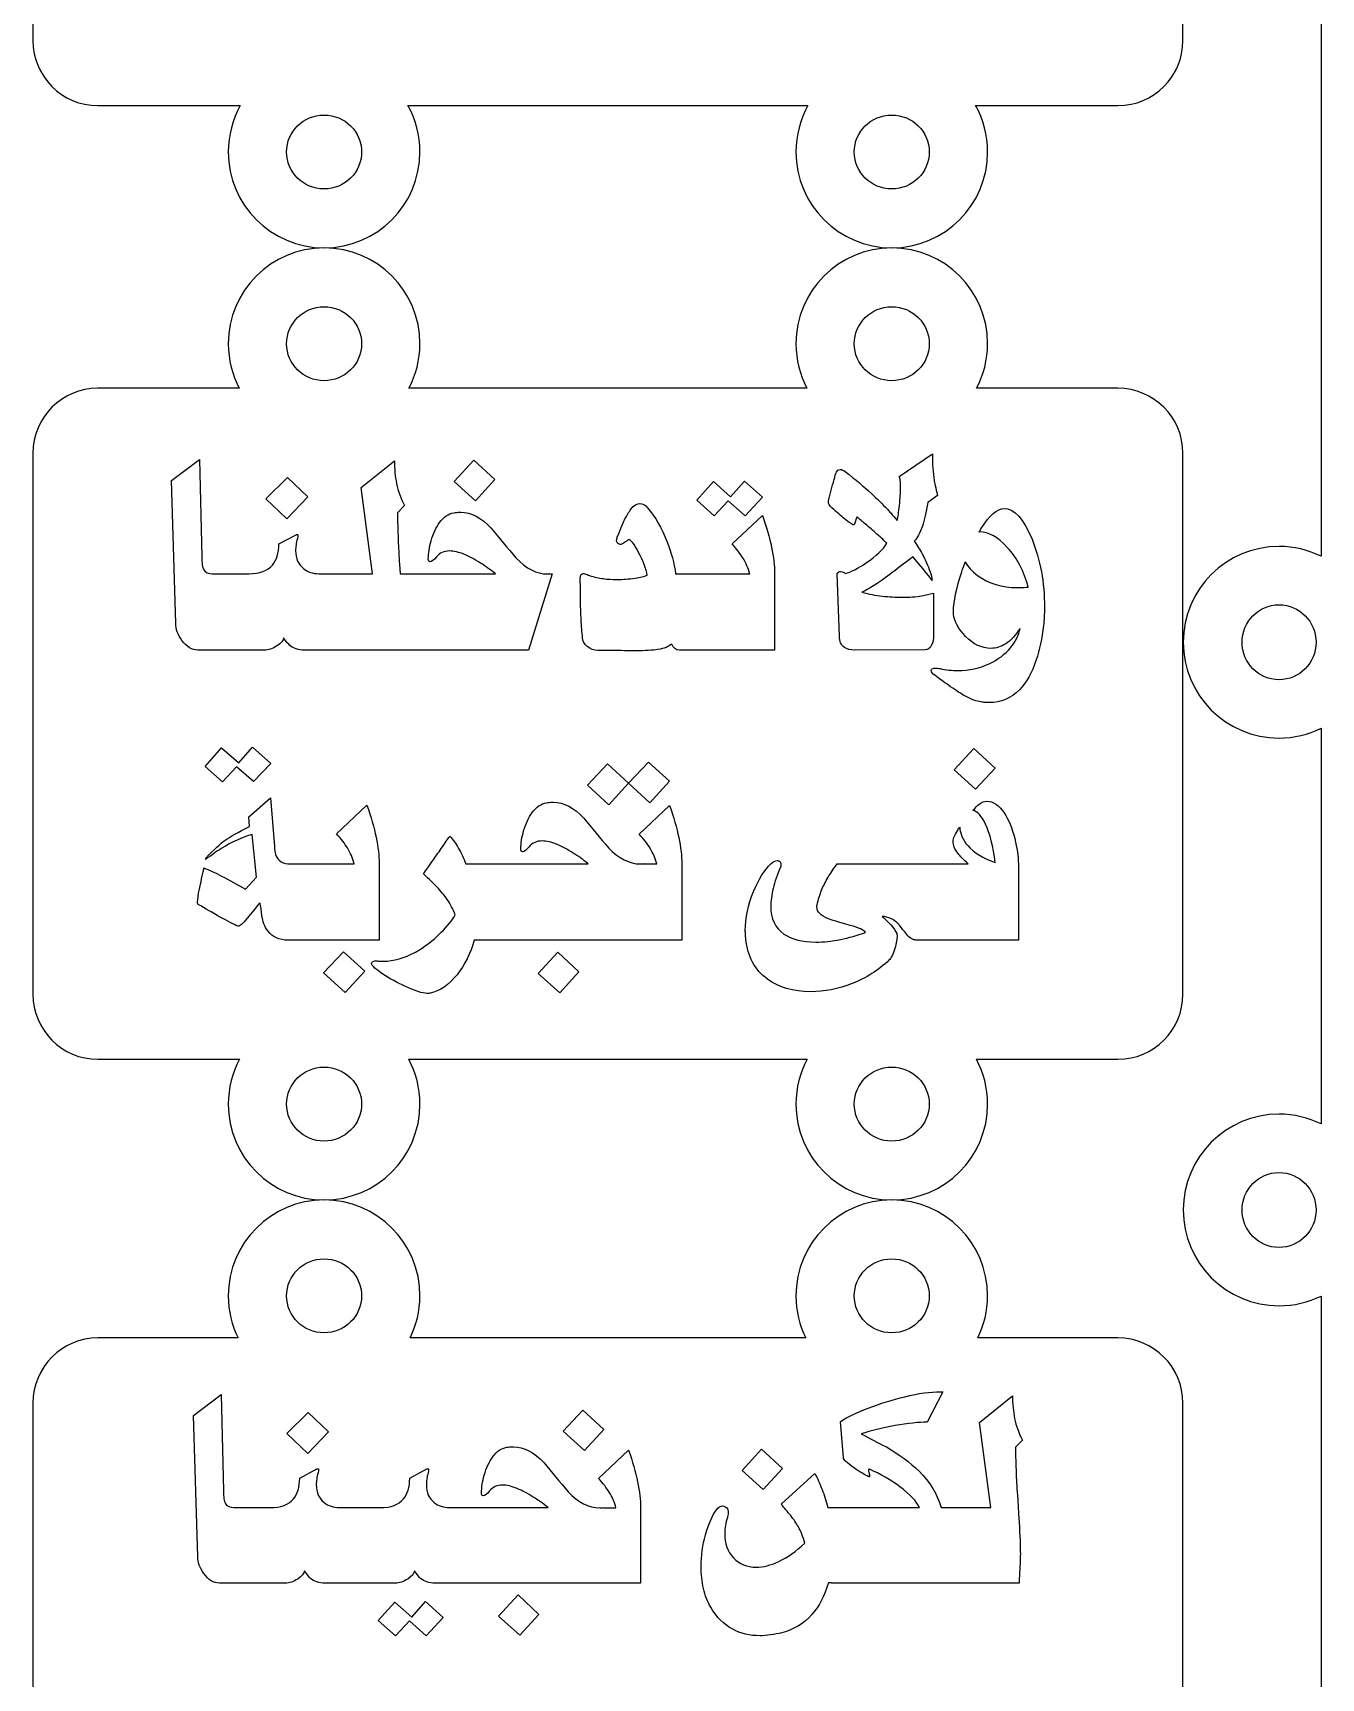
# Model space of a CAD drawing. Extents: x 0 to 978, y 1133 to 1701.
# Drawn here: x 126.9 to 268.9, y 1333.8 to 1515.2 of the extents above; entities that cross this region are included whole.
import ezdxf

# ---------------------------------------------------------------- set-up
doc = ezdxf.new("R2010")
doc.units = 0
doc.layers.add('H0115_Printing_02', color=7, linetype='CONTINUOUS')

msp = doc.modelspace()

# ---------------------------------------------------------------- linework, layer by layer
at = {"layer": 'H0115_Printing_02', "color": 1}
for points in [[(268.852093, 1582.33496), (268.852093, 1457.476964)], [(126.877497, 1573.918261), (126.877497, 1514.304262)], [(253.629494, 1514.304262), (253.629494, 1573.918261)], [(134.045497, 1507.135262), (149.727496, 1507.135262)], [(168.215496, 1507.135262), (212.291495, 1507.135262)], [(230.779494, 1507.135262), (246.462494, 1507.135262)], [(149.621596, 1475.992663), (134.045597, 1475.992663)], [(212.185595, 1475.992663), (168.322596, 1475.992663)], [(246.462594, 1475.992663), (230.886594, 1475.992663)], [(126.877597, 1468.823663), (126.877597, 1409.209665)], [(222.335594, 1466.257663), (226.012594, 1468.752663)], [(253.629594, 1409.209665), (253.629594, 1468.823663)], [(142.620596, 1450.078664), (142.143596, 1465.807663), (145.233596, 1468.137663), (145.480596, 1457.405664)], [(158.391596, 1455.552664), (159.766596, 1455.552664), (164.314596, 1455.552664), (163.049596, 1465.046663), (166.725596, 1467.990663)], [(214.560595, 1463.504663), (214.560595, 1463.586663)], [(226.572594, 1464.174663), (225.508594, 1463.413663)], [(167.826596, 1463.056663), (167.065596, 1462.267663)], [(173.932596, 1462.320663), (174.024596, 1462.320663)], [(203.943595, 1458.835664), (207.280595, 1461.981663)], [(217.678595, 1461.816663), (217.421595, 1461.000663)], [(153.980596, 1458.835664), (155.888596, 1459.854664)], [(192.519595, 1459.313664), (192.436595, 1459.258664)], [(170.457596, 1457.102664), (170.457596, 1457.185664)], [(146.636596, 1455.552664), (147.305596, 1455.552664), (150.560596, 1455.552664), (150.698596, 1455.552664)], [(184.101595, 1455.552664), (181.515595, 1447.133664), (167.459596, 1447.133664), (166.551596, 1447.133664), (159.766596, 1447.133664), (158.079596, 1447.133664), (156.786596, 1447.133664)], [(167.348596, 1455.552664), (177.866596, 1455.552664)], [(183.624595, 1455.525664), (183.735595, 1455.525664)], [(197.708595, 1455.552664), (198.221595, 1455.552664), (200.459595, 1455.552664), (205.877595, 1455.552664)], [(208.628595, 1455.552664), (208.628595, 1447.133664), (200.459595, 1447.133664), (198.221595, 1447.133664)], [(215.761595, 1448.674664), (215.513595, 1455.552664)], [(226.150594, 1453.409664), (226.150594, 1449.096664), (226.150594, 1448.821664)], [(235.359594, 1454.025664), (235.662594, 1454.025664)], [(228.341594, 1451.095664), (228.341594, 1451.425664)], [(152.385596, 1447.133664), (147.305596, 1447.133664), (145.810596, 1447.133664), (145.032596, 1447.133664)], [(198.221595, 1447.133664), (198.130595, 1447.133664)], [(225.224594, 1447.161664), (217.476595, 1447.133664)], [(268.852093, 1438.515964), (268.852093, 1394.912965)], [(150.753596, 1427.696664), (150.670596, 1428.769664), (153.055596, 1430.869664), (153.504596, 1425.504664)], [(160.353596, 1426.880664), (163.690596, 1430.027664)], [(184.138595, 1430.364664), (184.229595, 1430.364664)], [(193.710595, 1426.852664), (197.048595, 1429.997664)], [(150.296596, 1420.771664), (151.523596, 1422.108664), (151.029596, 1426.815664)], [(180.663595, 1425.146664), (180.663595, 1425.228664)], [(165.038596, 1423.597664), (165.038596, 1415.177665), (156.227596, 1415.177665), (154.659596, 1415.177665), (154.631596, 1415.177665)], [(154.971596, 1423.596664), (156.227596, 1423.596664), (162.288596, 1423.596664)], [(174.583596, 1423.596664), (176.756596, 1423.596664), (178.160596, 1423.596664), (188.071595, 1423.596664)], [(193.830595, 1423.569664), (193.940595, 1423.569664)], [(194.306595, 1423.596664), (194.297595, 1423.569664), (195.645595, 1423.569664)], [(198.396595, 1423.569664), (198.396595, 1415.150665)], [(215.523595, 1423.596664), (224.316594, 1423.596664), (226.022594, 1423.596664), (229.956594, 1423.596664)], [(235.484594, 1423.596664), (235.484594, 1415.177665)], [(154.631596, 1415.177665), (154.631596, 1415.183665)], [(198.396595, 1415.150665), (187.989595, 1415.150665), (176.756596, 1415.177665), (175.510596, 1415.177665)], [(235.484594, 1415.177665), (226.022594, 1415.177665), (224.316594, 1415.177665), (224.197594, 1415.177665)], [(164.672596, 1412.876665), (164.837596, 1412.876665)], [(134.045597, 1402.040665), (149.638596, 1402.040665)], [(168.305596, 1402.040665), (212.202595, 1402.040665)], [(230.869594, 1402.040665), (246.462594, 1402.040665)], [(268.852093, 1375.951966), (268.852093, 1251.094969)], [(149.495996, 1371.326266), (134.044997, 1371.326266)], [(212.059995, 1371.326266), (168.447996, 1371.326266)], [(246.461994, 1371.326266), (231.011994, 1371.326266)], [(226.883994, 1365.406266), (227.164994, 1365.406266), (225.442994, 1362.050266)], [(126.877997, 1364.157266), (126.877997, 1304.543267)], [(145.046996, 1347.225266), (144.575996, 1362.778266), (147.630996, 1365.081266)], [(147.630996, 1365.081266), (147.875996, 1354.470266)], [(226.965994, 1352.638266), (232.459994, 1352.638266), (231.208994, 1362.025266), (234.843994, 1364.936266)], [(253.629994, 1304.543267), (253.629994, 1364.157266)], [(216.203995, 1358.106266), (215.868995, 1362.132266)], [(235.931994, 1360.057266), (235.179994, 1359.278266)], [(179.760996, 1359.330266), (179.850996, 1359.330266)], [(189.224995, 1355.857266), (192.524995, 1358.967266)], [(156.278996, 1355.885266), (158.165996, 1356.891266)], [(168.409996, 1355.886266), (170.295996, 1356.893266)], [(209.350995, 1353.001266), (213.040995, 1356.392266)], [(149.017996, 1352.638266), (149.679996, 1352.638266), (152.897996, 1352.638266), (153.033996, 1352.638266)], [(160.639996, 1352.638266), (161.999996, 1352.638266), (165.027996, 1352.638266), (165.163996, 1352.638266)], [(193.857995, 1352.611266), (193.857995, 1344.287266), (183.567995, 1344.287266), (172.461996, 1344.314266), (171.183996, 1344.314266)], [(172.770996, 1352.638266), (174.130996, 1352.638266), (183.649995, 1352.638266)], [(176.324996, 1354.171266), (176.324996, 1354.252266)], [(189.342995, 1352.611266), (189.451995, 1352.611266)], [(189.814995, 1352.638266), (189.805995, 1352.611266), (191.137995, 1352.611266)], [(214.491995, 1352.638266), (214.898995, 1352.638266), (215.633995, 1352.638266), (224.581994, 1352.638266)], [(154.701996, 1344.314266), (149.679996, 1344.314266), (148.201996, 1344.314266), (147.431996, 1344.314266)], [(166.831996, 1344.314266), (161.999996, 1344.314266), (160.331996, 1344.314266), (159.053996, 1344.314266)], [(235.568994, 1344.314266), (226.639994, 1344.314266), (226.294994, 1344.314266), (214.898995, 1344.314266), (214.898995, 1344.341266), (214.545995, 1344.341266)]]:
    msp.add_lwpolyline(points, dxfattribs=at)
for points in [[(158.971496, 1497.951263)], [(221.535494, 1497.951263)], [(158.971596, 1484.973663)], [(221.535594, 1484.973663)], [(246.462594, 1475.992663)], [(175.456596, 1468.083663), (177.787596, 1465.917663), (175.672596, 1463.589663), (173.290596, 1465.714663)], [(154.930596, 1466.162663), (157.175596, 1464.010663), (154.881596, 1461.585663), (152.550596, 1463.806663)], [(201.870595, 1465.714663), (203.778595, 1464.008663), (205.290595, 1465.743663), (207.280595, 1463.982663), (205.373595, 1461.926663), (203.521595, 1463.586663), (201.953595, 1461.926663), (200.046595, 1463.641663)], [(238.253594, 1449.830664)], [(143.308596, 1448.198664)], [(260.140093, 1447.996964)], [(153.082596, 1434.629664), (151.175596, 1432.638664), (149.322596, 1434.262664), (147.755596, 1432.611664), (145.848596, 1434.299664), (147.672596, 1436.371664), (149.580596, 1434.711664), (151.092596, 1436.429664)], [(228.406594, 1433.932664), (230.597594, 1436.291664), (232.927594, 1434.124664), (230.774594, 1431.792664)], [(192.528595, 1432.468664), (194.721595, 1434.799664), (197.050595, 1432.673664), (194.885595, 1430.303664), (192.528595, 1432.468664), (190.364595, 1430.098664), (188.007595, 1432.263664), (190.200595, 1434.594664)], [(161.279596, 1409.393665), (158.921596, 1411.556665), (161.116596, 1413.886665), (163.446596, 1411.760665)], [(184.942595, 1409.367665), (182.560595, 1411.491665), (184.726595, 1413.859665), (187.058595, 1411.694665)], [(158.971596, 1393.023665)], [(221.535594, 1393.023665)], [(260.140093, 1385.432965)], [(158.971996, 1380.046265)], [(221.535994, 1380.046265)], [(246.461994, 1371.326266)], [(159.437996, 1361.000266), (157.169996, 1358.603266), (154.864996, 1360.799266), (157.218996, 1363.128266)], [(187.503995, 1363.358266), (189.807995, 1361.255266), (187.665995, 1358.913266), (185.335995, 1361.053266)], [(207.183995, 1359.079266), (209.491995, 1356.953266), (207.367995, 1354.644266), (205.030995, 1356.723266)], [(172.099996, 1340.516266), (170.213996, 1338.513267), (168.382996, 1340.152266), (166.831996, 1338.513267), (164.946996, 1340.181266), (166.750996, 1342.229266), (168.636996, 1340.569266), (170.131996, 1342.292266)], [(180.555995, 1338.569267), (178.200996, 1340.669266), (180.342995, 1343.011266), (182.647995, 1340.870266)], [(209.431995, 1338.847267)]]:
    msp.add_lwpolyline(points, close=True, dxfattribs=at)
for points in [[(126.877497, 1514.304262), (126.877497, 1510.344262), (130.086497, 1507.135262), (134.045497, 1507.135262)], [(246.462494, 1507.135262), (250.420494, 1507.135262), (253.629494, 1510.344262), (253.629494, 1514.304262)], [(149.727496, 1507.135262), (148.889496, 1505.620262), (148.409496, 1503.881262), (148.409496, 1502.027262)], [(169.534496, 1502.027262), (169.534496, 1503.881262), (169.054496, 1505.620262), (168.215496, 1507.135262)], [(212.291495, 1507.135262), (211.453495, 1505.620262), (210.973495, 1503.881262), (210.973495, 1502.027262)], [(232.098494, 1502.027262), (232.098494, 1503.881262), (231.618494, 1505.620262), (230.779494, 1507.135262)], [(154.839496, 1502.027262), (154.839496, 1504.278262), (156.689496, 1506.103262), (158.971496, 1506.103262)], [(158.971496, 1506.103262), (161.253496, 1506.103262), (163.103496, 1504.278262), (163.103496, 1502.027262)], [(217.403495, 1502.027262), (217.403495, 1504.278262), (219.253495, 1506.103262), (221.535494, 1506.103262)], [(221.535494, 1506.103262), (223.817494, 1506.103262), (225.667494, 1504.278262), (225.667494, 1502.027262)], [(148.409496, 1502.027262), (148.409496, 1496.192263), (153.138496, 1491.462263), (158.971496, 1491.462263)], [(158.971496, 1497.951263), (156.689496, 1497.951263), (154.839496, 1499.776263), (154.839496, 1502.027262)], [(163.103496, 1502.027262), (163.103496, 1499.776263), (161.253496, 1497.951263), (158.971496, 1497.951263)], [(158.971496, 1491.462263), (164.805496, 1491.462263), (169.534496, 1496.192263), (169.534496, 1502.027262)], [(210.973495, 1502.027262), (210.973495, 1496.192263), (215.702495, 1491.462263), (221.535494, 1491.462263)], [(221.535494, 1497.951263), (219.253495, 1497.951263), (217.403495, 1499.776263), (217.403495, 1502.027262)], [(225.667494, 1502.027262), (225.667494, 1499.776263), (223.817494, 1497.951263), (221.535494, 1497.951263)], [(221.535494, 1491.462263), (227.369494, 1491.462263), (232.098494, 1496.192263), (232.098494, 1502.027262)], [(158.971596, 1491.462663), (153.138596, 1491.462663), (148.409596, 1486.732663), (148.409596, 1480.898663)], [(169.534596, 1480.898663), (169.534596, 1486.732663), (164.805596, 1491.462663), (158.971596, 1491.462663)], [(221.535594, 1491.462663), (215.702595, 1491.462663), (210.972595, 1486.732663), (210.972595, 1480.898663)], [(232.098594, 1480.898663), (232.098594, 1486.732663), (227.369594, 1491.462663), (221.535594, 1491.462663)], [(154.839596, 1480.898663), (154.839596, 1483.149663), (156.689596, 1484.973663), (158.971596, 1484.973663)], [(158.971596, 1484.973663), (161.253596, 1484.973663), (163.103596, 1483.149663), (163.103596, 1480.898663)], [(217.403595, 1480.898663), (217.403595, 1483.149663), (219.253595, 1484.973663), (221.535594, 1484.973663)], [(221.535594, 1484.973663), (223.817594, 1484.973663), (225.667594, 1483.149663), (225.667594, 1480.898663)], [(148.409596, 1480.898663), (148.409596, 1479.126663), (148.850596, 1477.459663), (149.621596, 1475.992663)], [(158.971596, 1476.822663), (156.689596, 1476.822663), (154.839596, 1478.646663), (154.839596, 1480.898663)], [(163.103596, 1480.898663), (163.103596, 1478.646663), (161.253596, 1476.822663), (158.971596, 1476.822663)], [(168.322596, 1475.992663), (169.093596, 1477.459663), (169.534596, 1479.126663), (169.534596, 1480.898663)], [(210.972595, 1480.898663), (210.972595, 1479.126663), (211.414595, 1477.459663), (212.185595, 1475.992663)], [(221.535594, 1476.822663), (219.253595, 1476.822663), (217.403595, 1478.646663), (217.403595, 1480.898663)], [(225.667594, 1480.898663), (225.667594, 1478.646663), (223.817594, 1476.822663), (221.535594, 1476.822663)], [(230.886594, 1475.992663), (231.657594, 1477.459663), (232.098594, 1479.126663), (232.098594, 1480.898663)], [(134.045597, 1475.992663), (130.086597, 1475.992663), (126.877597, 1472.783663), (126.877597, 1468.823663)], [(253.629594, 1468.823663), (253.629594, 1472.783663), (250.420594, 1475.992663), (246.462594, 1475.992663)], [(226.012594, 1468.752663), (226.012594, 1467.626663), (226.076594, 1466.663663), (226.205594, 1465.862663)], [(166.725596, 1467.990663), (166.725596, 1467.073663), (166.802596, 1466.242663), (166.955596, 1465.496663)], [(215.431595, 1466.732663), (215.505595, 1466.934663), (215.645595, 1467.035663), (215.852595, 1467.035663)], [(215.852595, 1467.035663), (216.012595, 1467.035663), (216.198595, 1466.961663), (216.412595, 1466.814663)], [(216.412595, 1466.814663), (217.531595, 1465.934663), (218.490595, 1465.127663), (219.291595, 1464.393663)], [(166.955596, 1465.496663), (167.132596, 1464.634663), (167.422596, 1463.820663), (167.826596, 1463.056663)], [(214.560595, 1463.586663), (214.762595, 1464.375663), (214.966595, 1465.163663), (215.175595, 1465.952663)], [(215.175595, 1465.952663), (215.272595, 1466.294663), (215.358595, 1466.554663), (215.431595, 1466.732663)], [(222.469594, 1465.844663), (222.447594, 1466.033663), (222.403594, 1466.170663), (222.335594, 1466.257663)], [(222.382594, 1463.082663), (222.460594, 1463.828663), (222.500594, 1464.492663), (222.500594, 1465.073663)], [(222.500594, 1465.073663), (222.500594, 1465.397663), (222.489594, 1465.654663), (222.469594, 1465.844663)], [(226.205594, 1465.862663), (226.242594, 1465.617663), (226.363594, 1465.055663), (226.572594, 1464.174663)], [(192.794595, 1462.660663), (193.136595, 1463.087663), (193.466595, 1463.302663), (193.784595, 1463.302663)], [(193.784595, 1463.302663), (194.065595, 1463.302663), (194.343595, 1463.133663), (194.618595, 1462.797663)], [(214.927595, 1462.825663), (214.657595, 1463.063663), (214.535595, 1463.289663), (214.560595, 1463.504663)], [(219.291595, 1464.393663), (219.927595, 1463.812663), (220.514594, 1463.232663), (221.051594, 1462.650663)], [(225.508594, 1463.413663), (225.325594, 1462.324663), (225.123594, 1461.453663), (224.903594, 1460.798663)], [(167.065596, 1462.267663), (167.065596, 1460.958663), (167.111596, 1459.494664), (167.202596, 1457.874664)], [(171.695596, 1461.183663), (172.160596, 1461.819663), (172.682596, 1462.180663), (173.263596, 1462.266663)], [(173.263596, 1462.266663), (173.379596, 1462.290663), (173.486596, 1462.305663), (173.584596, 1462.311663)], [(173.584596, 1462.311663), (173.682596, 1462.317663), (173.798596, 1462.320663), (173.932596, 1462.320663)], [(174.024596, 1462.320663), (175.179596, 1462.320663), (176.301596, 1461.734663), (177.389596, 1460.560663)], [(191.281595, 1459.596664), (191.733595, 1460.691663), (192.017595, 1461.354663), (192.133595, 1461.587663)], [(192.133595, 1461.587663), (192.329595, 1461.978663), (192.549595, 1462.336663), (192.794595, 1462.660663)], [(194.618595, 1462.797663), (195.468595, 1461.801663), (196.180595, 1460.581663), (196.754595, 1459.138664)], [(207.280595, 1461.981663), (208.179595, 1459.431664), (208.628595, 1457.289664), (208.628595, 1455.552664)], [(216.339595, 1461.587663), (215.953595, 1461.905663), (215.483595, 1462.317663), (214.927595, 1462.825663)], [(217.338595, 1460.945663), (217.191595, 1460.945663), (216.858595, 1461.159663), (216.339595, 1461.587663)], [(218.622595, 1461.028663), (218.304595, 1461.290663), (217.989595, 1461.553663), (217.678595, 1461.816663)], [(221.051594, 1462.650663), (221.223594, 1462.467663), (221.583594, 1462.058663), (222.134594, 1461.422663)], [(222.134594, 1461.422663), (222.219594, 1461.783663), (222.302594, 1462.336663), (222.382594, 1463.082663)], [(231.367594, 1460.486663), (232.296594, 1461.990663), (233.149594, 1462.743663), (233.925594, 1462.743663)], [(233.925594, 1462.743663), (235.056594, 1462.743663), (236.078594, 1461.611663), (236.992594, 1459.349664)], [(155.888596, 1459.854664), (155.924596, 1459.866664), (155.952596, 1459.873664), (155.970596, 1459.877664)], [(155.970596, 1459.877664), (155.989596, 1459.879664), (156.007596, 1459.881664), (156.025596, 1459.881664)], [(156.025596, 1459.881664), (156.068596, 1459.881664), (156.090596, 1459.841664), (156.090596, 1459.762664)], [(156.090596, 1459.762664), (156.090596, 1459.725664), (156.071596, 1459.615664), (156.034596, 1459.431664)], [(170.760596, 1459.166664), (170.992596, 1459.979664), (171.304596, 1460.651663), (171.695596, 1461.183663)], [(177.389596, 1460.560663), (178.294596, 1459.471664), (179.198596, 1458.383664), (180.103595, 1457.295664)], [(191.198595, 1459.230664), (191.223595, 1459.352664), (191.250595, 1459.474664), (191.281595, 1459.596664)], [(217.421595, 1461.000663), (217.408595, 1460.963663), (217.381595, 1460.945663), (217.338595, 1460.945663)], [(219.897595, 1459.927664), (219.474595, 1460.300663), (219.050595, 1460.667663), (218.622595, 1461.028663)], [(220.987594, 1458.900664), (220.749594, 1459.150664), (220.386594, 1459.493664), (219.897595, 1459.927664)], [(224.903594, 1460.798663), (224.652594, 1460.040663), (224.355594, 1459.490664), (224.013594, 1459.148664)], [(231.172594, 1460.146663), (231.237594, 1460.257663), (231.300594, 1460.378663), (231.367594, 1460.486663)], [(231.217594, 1460.150663), (231.201594, 1460.150663), (231.187594, 1460.146663), (231.172594, 1460.146663)], [(234.270594, 1458.454664), (233.235594, 1459.584664), (232.217594, 1460.150663), (231.217594, 1460.150663)], [(153.283596, 1456.506664), (153.748596, 1457.050664), (153.980596, 1457.827664), (153.980596, 1458.835664)], [(155.878596, 1458.730664), (155.848596, 1458.507664), (155.832596, 1458.291664), (155.832596, 1458.084664)], [(155.832596, 1458.084664), (155.832596, 1457.227664), (156.123596, 1456.571664), (156.703596, 1456.112664)], [(156.034596, 1459.431664), (155.961596, 1459.187664), (155.909596, 1458.953664), (155.878596, 1458.730664)], [(167.202596, 1457.874664), (167.202596, 1457.864664), (167.251596, 1457.086664), (167.348596, 1455.552664)], [(170.457596, 1457.185664), (170.457596, 1457.802664), (170.558596, 1458.463664), (170.760596, 1459.166664)], [(172.786596, 1458.056664), (172.187596, 1458.056664), (171.710596, 1457.839664), (171.356596, 1457.405664)], [(174.437596, 1457.671664), (173.813596, 1457.928664), (173.263596, 1458.056664), (172.786596, 1458.056664)], [(191.592595, 1458.781664), (191.330595, 1458.811664), (191.198595, 1458.961664), (191.198595, 1459.230664)], [(191.973595, 1458.905664), (191.823595, 1458.822664), (191.696595, 1458.781664), (191.592595, 1458.781664)], [(192.436595, 1459.258664), (192.277595, 1459.105664), (192.123595, 1458.987664), (191.973595, 1458.905664)], [(193.637595, 1457.896664), (193.142595, 1458.840664), (192.769595, 1459.313664), (192.519595, 1459.313664)], [(194.591595, 1455.387664), (194.450595, 1456.115664), (194.132595, 1456.951664), (193.637595, 1457.896664)], [(196.754595, 1459.138664), (197.250595, 1457.891664), (197.567595, 1456.696664), (197.708595, 1455.552664)], [(205.134595, 1457.286664), (204.847595, 1457.750664), (204.450595, 1458.267664), (203.943595, 1458.835664)], [(218.760595, 1456.772664), (219.829595, 1457.500664), (220.572594, 1458.209664), (220.987594, 1458.900664)], [(224.013594, 1459.148664), (224.362594, 1458.646664), (224.655594, 1458.175664), (224.894594, 1457.735664)], [(224.894594, 1457.735664), (225.254594, 1457.075664), (225.542594, 1456.420664), (225.756594, 1455.772664)], [(236.572594, 1454.079664), (236.121594, 1455.817664), (235.352594, 1457.275664), (234.270594, 1458.454664)], [(236.992594, 1459.349664), (237.906594, 1457.087664), (238.363594, 1454.586664), (238.363594, 1451.847664)], [(264.216093, 1458.558964), (258.381094, 1458.558964), (253.651094, 1453.829964), (253.651094, 1447.996964)], [(268.852093, 1457.476964), (267.451093, 1458.163964), (265.881093, 1458.558964), (264.216093, 1458.558964)], [(145.480596, 1457.405664), (145.480596, 1456.720664), (145.562596, 1456.240664), (145.724596, 1455.965664)], [(145.724596, 1455.965664), (145.886596, 1455.690664), (146.190596, 1455.552664), (146.636596, 1455.552664)], [(150.698596, 1455.552664), (151.884596, 1455.552664), (152.746596, 1455.870664), (153.283596, 1456.506664)], [(156.703596, 1456.112664), (157.180596, 1455.739664), (157.743596, 1455.552664), (158.391596, 1455.552664)], [(170.623596, 1456.873664), (170.512596, 1456.873664), (170.457596, 1456.949664), (170.457596, 1457.102664)], [(171.356596, 1457.405664), (171.081596, 1457.050664), (170.836596, 1456.873664), (170.623596, 1456.873664)], [(176.216596, 1456.726664), (175.580596, 1457.130664), (174.987596, 1457.445664), (174.437596, 1457.671664)], [(177.866596, 1455.552664), (177.298596, 1455.999664), (176.747596, 1456.390664), (176.216596, 1456.726664)], [(180.103595, 1457.295664), (181.228595, 1456.115664), (182.402595, 1455.525664), (183.624595, 1455.525664)], [(205.877595, 1455.552664), (205.724595, 1456.152664), (205.477595, 1456.729664), (205.134595, 1457.286664)], [(216.412595, 1455.580664), (217.029595, 1455.727664), (217.812595, 1456.124664), (218.760595, 1456.772664)], [(223.877594, 1457.409664), (222.864594, 1456.639664), (222.007594, 1455.991664), (221.305594, 1455.464664)], [(225.577594, 1455.343664), (225.011594, 1456.031664), (224.444594, 1456.720664), (223.877594, 1457.409664)], [(229.244594, 1455.768664), (229.368594, 1456.146664), (229.499594, 1456.505664), (229.632594, 1456.861664)], [(229.632594, 1456.861664), (229.910594, 1456.335664), (230.347594, 1455.834664), (230.985594, 1455.364664)], [(183.735595, 1455.525664), (183.850595, 1455.525664), (183.973595, 1455.534664), (184.101595, 1455.552664)], [(187.209595, 1455.075664), (187.209595, 1455.252664), (187.238595, 1455.381664), (187.297595, 1455.461664)], [(187.228595, 1452.879664), (187.215595, 1453.769664), (187.209595, 1454.501664), (187.209595, 1455.075664)], [(187.297595, 1455.461664), (187.355595, 1455.540664), (187.429595, 1455.580664), (187.521595, 1455.580664)], [(187.521595, 1455.580664), (187.601595, 1455.580664), (187.744595, 1455.537664), (187.952595, 1455.451664)], [(187.952595, 1455.451664), (188.099595, 1455.390664), (188.209595, 1455.351664), (188.282595, 1455.333664)], [(188.282595, 1455.333664), (188.753595, 1455.180664), (189.231595, 1455.071664), (189.717595, 1455.007664)], [(189.717595, 1455.007664), (190.203595, 1454.943664), (190.706595, 1454.910664), (191.225595, 1454.910664)], [(191.225595, 1454.910664), (191.904595, 1454.910664), (192.583595, 1454.965664), (193.261595, 1455.075664)], [(193.261595, 1455.075664), (193.799595, 1455.161664), (194.242595, 1455.265664), (194.591595, 1455.387664)], [(215.513595, 1455.552664), (215.563595, 1455.638664), (215.620595, 1455.700664), (215.687595, 1455.741664)], [(215.687595, 1455.741664), (215.755595, 1455.780664), (215.837595, 1455.794664), (215.935595, 1455.782664)], [(215.935595, 1455.782664), (216.094595, 1455.782664), (216.253595, 1455.714664), (216.412595, 1455.580664)], [(221.305594, 1455.464664), (219.955595, 1454.465664), (218.936595, 1453.810664), (218.247595, 1453.500664)], [(226.003594, 1454.794664), (225.858594, 1454.978664), (225.728594, 1455.158664), (225.577594, 1455.343664)], [(225.756594, 1455.772664), (225.866594, 1455.437664), (225.939594, 1455.114664), (226.003594, 1454.794664)], [(228.341594, 1451.425664), (228.341594, 1452.483664), (228.642594, 1453.931664), (229.244594, 1455.768664)], [(230.985594, 1455.364664), (232.198594, 1454.472664), (233.656594, 1454.025664), (235.359594, 1454.025664)], [(187.301595, 1450.467664), (187.264595, 1451.185664), (187.240595, 1451.990664), (187.228595, 1452.879664)], [(218.247595, 1453.500664), (218.990595, 1453.310664), (219.739595, 1453.172664), (220.495594, 1453.085664)], [(220.495594, 1453.085664), (221.251594, 1452.997664), (221.966594, 1452.953664), (222.642594, 1452.953664)], [(222.642594, 1452.953664), (223.478594, 1452.953664), (224.214594, 1453.006664), (224.849594, 1453.115664)], [(224.849594, 1453.115664), (225.257594, 1453.185664), (225.696594, 1453.289664), (226.150594, 1453.409664)], [(235.662594, 1454.025664), (235.983594, 1454.025664), (236.287594, 1454.044664), (236.572594, 1454.079664)], [(229.671594, 1448.647664), (228.876594, 1449.454664), (228.433594, 1450.270664), (228.341594, 1451.095664)], [(238.363594, 1451.847664), (238.363594, 1451.095664), (238.326594, 1450.423664), (238.253594, 1449.830664)], [(260.140093, 1447.996964), (260.140093, 1450.278964), (261.965093, 1452.128964), (264.216093, 1452.128964)], [(264.216093, 1452.128964), (266.467093, 1452.128964), (268.292093, 1450.278964), (268.292093, 1447.996964)], [(143.308596, 1448.198664), (142.849596, 1448.833664), (142.620596, 1449.460664), (142.620596, 1450.078664)], [(187.466595, 1448.482664), (187.393595, 1449.087664), (187.338595, 1449.749664), (187.301595, 1450.467664)], [(216.311595, 1447.418664), (215.945595, 1447.669664), (215.761595, 1448.088664), (215.761595, 1448.674664)], [(226.150594, 1448.821664), (226.150594, 1448.350664), (226.064594, 1447.956664), (225.893594, 1447.638664)], [(235.667594, 1449.518664), (235.178594, 1448.748664), (234.653594, 1448.182664), (234.090594, 1447.821664)], [(234.631594, 1447.399664), (235.212594, 1448.090664), (235.557594, 1448.796664), (235.667594, 1449.518664)], [(238.253594, 1449.830664), (238.100594, 1448.430664), (237.834594, 1447.170664), (237.455594, 1446.051664)], [(145.032596, 1447.133664), (144.390596, 1447.133664), (143.815596, 1447.488664), (143.308596, 1448.198664)], [(153.765596, 1447.587664), (153.291596, 1447.285664), (152.831596, 1447.133664), (152.385596, 1447.133664)], [(154.512596, 1448.482664), (154.488596, 1448.188664), (154.238596, 1447.890664), (153.765596, 1447.587664)], [(155.190596, 1447.656664), (155.050596, 1447.772664), (154.824596, 1448.048664), (154.512596, 1448.482664)], [(156.786596, 1447.133664), (156.138596, 1447.133664), (155.607596, 1447.308664), (155.190596, 1447.656664)], [(187.980595, 1447.537664), (187.637595, 1447.824664), (187.466595, 1448.139664), (187.466595, 1448.482664)], [(189.126595, 1447.106664), (188.704595, 1447.106664), (188.322595, 1447.250664), (187.980595, 1447.537664)], [(191.065595, 1447.083664), (190.071595, 1447.098664), (189.425595, 1447.106664), (189.126595, 1447.106664)], [(193.289595, 1447.060664), (192.800595, 1447.060664), (192.059595, 1447.068664), (191.065595, 1447.083664)], [(195.755595, 1447.198664), (195.186595, 1447.106664), (194.364595, 1447.060664), (193.289595, 1447.060664)], [(197.287595, 1447.803664), (196.962595, 1447.510664), (196.452595, 1447.308664), (195.755595, 1447.198664)], [(198.130595, 1447.133664), (197.726595, 1447.133664), (197.445595, 1447.357664), (197.287595, 1447.803664)], [(217.476595, 1447.133664), (216.974595, 1447.133664), (216.586595, 1447.228664), (216.311595, 1447.418664)], [(225.893594, 1447.638664), (225.722594, 1447.320664), (225.499594, 1447.161664), (225.224594, 1447.161664)], [(232.439594, 1447.326664), (231.462594, 1447.326664), (230.538594, 1447.766664), (229.671594, 1448.647664)], [(232.275594, 1445.630664), (233.228594, 1446.076664), (234.014594, 1446.666664), (234.631594, 1447.399664)], [(234.090594, 1447.821664), (233.576594, 1447.491664), (233.027594, 1447.326664), (232.439594, 1447.326664)], [(253.651094, 1447.996964), (253.651094, 1442.162964), (258.381094, 1437.433964), (264.216093, 1437.433964)], [(264.216093, 1443.864964), (261.965093, 1443.864964), (260.140093, 1445.714964), (260.140093, 1447.996964)], [(268.292093, 1447.996964), (268.292093, 1445.714964), (266.467093, 1443.864964), (264.216093, 1443.864964)], [(225.874594, 1444.869664), (225.874594, 1445.052664), (226.043594, 1445.143664), (226.379594, 1445.143664)], [(226.379594, 1445.143664), (226.434594, 1445.143664), (226.501594, 1445.137664), (226.581594, 1445.125664)], [(226.581594, 1445.125664), (226.660594, 1445.113664), (226.752594, 1445.101664), (226.856594, 1445.088664)], [(226.856594, 1445.088664), (227.180594, 1445.015664), (227.505594, 1444.963664), (227.832594, 1444.933664)], [(228.818594, 1444.887664), (230.065594, 1444.887664), (231.217594, 1445.134664), (232.275594, 1445.630664)], [(237.455594, 1446.051664), (236.978594, 1444.627664), (236.358594, 1443.526664), (235.594594, 1442.750664)], [(226.269594, 1444.355664), (226.006594, 1444.532664), (225.874594, 1444.703664), (225.874594, 1444.869664)], [(227.773594, 1443.263664), (227.271594, 1443.630664), (226.770594, 1443.994664), (226.269594, 1444.355664)], [(229.487594, 1442.145664), (228.998594, 1442.420664), (228.427594, 1442.793664), (227.773594, 1443.263664)], [(227.832594, 1444.933664), (228.159594, 1444.902664), (228.488594, 1444.887664), (228.818594, 1444.887664)], [(231.174594, 1441.466664), (230.685594, 1441.558664), (230.123594, 1441.784664), (229.487594, 1442.145664)], [(231.715594, 1441.365664), (231.581594, 1441.377664), (231.400594, 1441.411664), (231.174594, 1441.466664)], [(235.594594, 1442.750664), (234.677594, 1441.815664), (233.570594, 1441.347664), (232.275594, 1441.347664)], [(232.275594, 1441.347664), (232.036594, 1441.347664), (231.850594, 1441.353664), (231.715594, 1441.365664)], [(264.216093, 1437.433964), (265.881093, 1437.433964), (267.451093, 1437.829964), (268.852093, 1438.515964)], [(163.690596, 1430.027664), (164.589596, 1427.477664), (165.038596, 1425.334664), (165.038596, 1423.597664)], [(180.965595, 1427.209664), (181.197595, 1428.023664), (181.509595, 1428.695664), (181.901595, 1429.227664)], [(181.901595, 1429.227664), (182.365595, 1429.863664), (182.887595, 1430.224664), (183.468595, 1430.309664)], [(183.468595, 1430.309664), (183.585595, 1430.333664), (183.691595, 1430.349664), (183.789595, 1430.355664)], [(183.789595, 1430.355664), (183.887595, 1430.361664), (184.003595, 1430.364664), (184.138595, 1430.364664)], [(184.229595, 1430.364664), (185.385595, 1430.364664), (186.506595, 1429.778664), (187.594595, 1428.604664)], [(197.048595, 1429.997664), (197.946595, 1427.448664), (198.396595, 1425.305664), (198.396595, 1423.569664)], [(230.484594, 1429.483664), (230.749594, 1429.780664), (230.988594, 1430.018664), (231.184594, 1430.162664)], [(231.864594, 1427.960664), (231.431594, 1428.865664), (230.970594, 1429.357664), (230.484594, 1429.483664)], [(231.184594, 1430.162664), (231.465594, 1430.370664), (231.737594, 1430.474664), (232.000594, 1430.474664)], [(232.000594, 1430.474664), (232.703594, 1430.474664), (233.342594, 1430.043664), (233.917594, 1429.181664)], [(233.917594, 1429.181664), (234.399594, 1428.460664), (234.790594, 1427.518664), (235.090594, 1426.357664)], [(148.057596, 1426.182664), (148.595596, 1426.573664), (149.494596, 1427.078664), (150.753596, 1427.696664)], [(180.663595, 1425.228664), (180.663595, 1425.846664), (180.764595, 1426.506664), (180.965595, 1427.209664)], [(187.594595, 1428.604664), (188.499595, 1427.515664), (189.404595, 1426.427664), (190.309595, 1425.339664)], [(228.442594, 1426.632664), (228.589594, 1426.925664), (228.730594, 1427.179664), (228.864594, 1427.393664)], [(228.864594, 1427.393664), (228.907594, 1427.462664), (228.976594, 1427.552664), (229.026594, 1427.626664)], [(229.026594, 1427.626664), (229.057594, 1426.918664), (229.344594, 1426.238664), (229.908594, 1425.588664)], [(232.927594, 1423.715664), (232.722594, 1425.493664), (232.367594, 1426.907664), (231.864594, 1427.960664)], [(147.641596, 1425.259664), (147.103596, 1424.928664), (146.516596, 1424.512664), (145.906596, 1424.059664)], [(145.930596, 1424.220664), (146.847596, 1425.168664), (147.556596, 1425.822664), (148.057596, 1426.182664)], [(151.029596, 1426.815664), (149.967596, 1426.510664), (148.837596, 1425.991664), (147.641596, 1425.259664)], [(153.504596, 1425.504664), (153.504596, 1424.813664), (153.675596, 1424.302664), (154.017596, 1423.972664)], [(161.545596, 1425.330664), (161.258596, 1425.795664), (160.860596, 1426.312664), (160.353596, 1426.880664)], [(162.288596, 1423.596664), (162.135596, 1424.195664), (161.887596, 1424.773664), (161.545596, 1425.330664)], [(171.017596, 1424.029664), (171.347596, 1424.500664), (171.677596, 1424.974664), (172.007596, 1425.451664)], [(172.007596, 1425.451664), (172.441596, 1426.080664), (172.719596, 1426.475664), (172.841596, 1426.634664)], [(172.841596, 1426.634664), (173.172596, 1426.255664), (173.487596, 1425.805664), (173.786596, 1425.285664)], [(173.786596, 1425.285664), (174.085596, 1424.765664), (174.352596, 1424.202664), (174.583596, 1423.596664)], [(180.828595, 1424.917664), (180.717595, 1424.917664), (180.663595, 1424.993664), (180.663595, 1425.146664)], [(181.561595, 1425.449664), (181.286595, 1425.094664), (181.041595, 1424.917664), (180.828595, 1424.917664)], [(182.991595, 1426.100664), (182.392595, 1426.100664), (181.915595, 1425.882664), (181.561595, 1425.449664)], [(184.642595, 1425.715664), (184.018595, 1425.971664), (183.468595, 1426.100664), (182.991595, 1426.100664)], [(186.421595, 1424.770664), (185.785595, 1425.174664), (185.192595, 1425.488664), (184.642595, 1425.715664)], [(190.309595, 1425.339664), (191.433595, 1424.159664), (192.607595, 1423.569664), (193.830595, 1423.569664)], [(194.902595, 1425.302664), (194.615595, 1425.766664), (194.218595, 1426.283664), (193.710595, 1426.852664)], [(195.645595, 1423.569664), (195.492595, 1424.168664), (195.244595, 1424.745664), (194.902595, 1425.302664)], [(228.296594, 1426.045664), (228.296594, 1426.222664), (228.344594, 1426.418664), (228.442594, 1426.632664)], [(228.809594, 1424.743664), (228.467594, 1425.195664), (228.296594, 1425.629664), (228.296594, 1426.045664)], [(229.908594, 1425.588664), (230.606594, 1424.795664), (231.613594, 1424.171664), (232.927594, 1423.715664)], [(235.090594, 1426.357664), (235.353594, 1425.342664), (235.484594, 1424.421664), (235.484594, 1423.596664)], [(145.906596, 1424.059664), (145.914596, 1424.114664), (145.924596, 1424.174664), (145.930596, 1424.220664)], [(154.017596, 1423.972664), (154.280596, 1423.721664), (154.598596, 1423.596664), (154.971596, 1423.596664)], [(169.917596, 1422.479664), (170.197596, 1422.864664), (170.564596, 1423.381664), (171.017596, 1424.029664)], [(188.071595, 1423.596664), (187.503595, 1424.043664), (186.953595, 1424.434664), (186.421595, 1424.770664)], [(193.940595, 1423.569664), (194.055595, 1423.569664), (194.178595, 1423.578664), (194.306595, 1423.596664)], [(206.290595, 1420.524664), (206.840595, 1421.856664), (207.485595, 1422.881664), (208.224595, 1423.596664)], [(208.224595, 1423.596664), (208.475595, 1423.822664), (208.711595, 1423.936664), (208.930595, 1423.936664)], [(208.930595, 1423.936664), (209.059595, 1423.923664), (209.160595, 1423.877664), (209.233595, 1423.798664)], [(209.233595, 1423.798664), (209.306595, 1423.718664), (209.337595, 1423.614664), (209.325595, 1423.486664)], [(209.325595, 1423.486664), (209.325595, 1423.376664), (209.306595, 1423.281664), (209.270595, 1423.202664)], [(214.524595, 1422.110664), (214.719595, 1422.440664), (215.052595, 1422.936664), (215.523595, 1423.596664)], [(229.956594, 1423.596664), (229.448594, 1424.024664), (229.066594, 1424.406664), (228.809594, 1424.743664)], [(145.233596, 1420.799664), (145.258596, 1420.909664), (145.392596, 1421.536664), (145.636596, 1422.679664)], [(145.636596, 1422.679664), (145.672596, 1422.842664), (145.703596, 1422.989664), (145.732596, 1423.130664)], [(145.732596, 1423.130664), (146.302596, 1422.904664), (146.947596, 1422.609664), (147.677596, 1422.236664)], [(147.677596, 1422.236664), (148.531596, 1421.796664), (149.405596, 1421.308664), (150.296596, 1420.771664)], [(171.384596, 1421.057664), (171.060596, 1421.393664), (170.571596, 1421.867664), (169.917596, 1422.479664)], [(209.270595, 1423.202664), (208.909595, 1422.382664), (208.640595, 1421.604664), (208.463595, 1420.868664)], [(213.799595, 1420.675664), (213.988595, 1421.143664), (214.230595, 1421.621664), (214.524595, 1422.110664)], [(145.031596, 1419.386665), (145.031596, 1419.650665), (145.099596, 1420.121664), (145.233596, 1420.799664)], [(172.539596, 1419.654665), (172.251596, 1420.082664), (171.867596, 1420.550664), (171.384596, 1421.057664)], [(173.428596, 1417.957665), (173.172596, 1418.593665), (172.875596, 1419.158665), (172.539596, 1419.654665)], [(205.391595, 1416.214665), (205.391595, 1417.626665), (205.691595, 1419.062665), (206.290595, 1420.524664)], [(208.463595, 1420.868664), (208.285595, 1420.131664), (208.197595, 1419.479665), (208.197595, 1418.910665)], [(213.304595, 1419.048665), (213.445595, 1419.665665), (213.610595, 1420.208664), (213.799595, 1420.675664)], [(145.022596, 1419.286665), (145.022596, 1419.328665), (145.025596, 1419.362665), (145.031596, 1419.386665)], [(145.087596, 1419.112665), (145.043596, 1419.136665), (145.022596, 1419.194665), (145.022596, 1419.286665)], [(147.507596, 1417.717665), (146.694596, 1418.182665), (145.887596, 1418.647665), (145.087596, 1419.112665)], [(151.881596, 1419.277665), (151.789596, 1419.179665), (151.343596, 1418.629665), (150.542596, 1417.626665)], [(152.073596, 1418.176665), (151.994596, 1418.903665), (151.930596, 1419.271665), (151.881596, 1419.277665)], [(152.624596, 1416.388665), (152.336596, 1416.852665), (152.153596, 1417.448665), (152.073596, 1418.176665)], [(171.851596, 1415.994665), (172.579596, 1416.722665), (173.104596, 1417.376665), (173.428596, 1417.957665)], [(208.197595, 1418.910665), (208.197595, 1417.534665), (208.683595, 1416.510665), (209.654595, 1415.837665)], [(213.276595, 1418.800665), (213.276595, 1418.910665), (213.286595, 1418.992665), (213.304595, 1419.048665)], [(214.524595, 1417.525665), (213.692595, 1417.874665), (213.276595, 1418.299665), (213.276595, 1418.800665)], [(149.497596, 1416.718665), (148.983596, 1416.920665), (148.320596, 1417.253665), (147.507596, 1417.717665)], [(150.542596, 1417.626665), (150.010596, 1416.959665), (149.662596, 1416.657665), (149.497596, 1416.718665)], [(154.631596, 1415.183665), (153.723596, 1415.299665), (153.053596, 1415.699665), (152.624596, 1416.388665)], [(205.409595, 1415.773665), (205.397595, 1415.938665), (205.391595, 1416.085665), (205.391595, 1416.214665)], [(216.954595, 1416.791665), (215.639595, 1417.152665), (214.829595, 1417.397665), (214.524595, 1417.525665)], [(215.867595, 1415.241665), (216.805595, 1415.431665), (217.730595, 1415.691665), (218.640595, 1416.021665)], [(218.640595, 1416.021665), (218.469595, 1416.272665), (217.907595, 1416.528665), (216.954595, 1416.791665)], [(222.217594, 1417.011665), (221.740594, 1417.464665), (221.156594, 1417.724665), (220.465594, 1417.791665)], [(220.465594, 1417.791665), (220.851594, 1417.448665), (221.171594, 1417.134665), (221.428594, 1416.846665)], [(221.428594, 1416.846665), (221.752594, 1416.486665), (221.972594, 1416.165665), (222.088594, 1415.883665)], [(223.179594, 1415.801665), (222.562594, 1416.590665), (222.241594, 1416.993665), (222.217594, 1417.011665)], [(169.036596, 1413.848665), (170.014596, 1414.386665), (170.953596, 1415.101665), (171.851596, 1415.994665)], [(175.510596, 1415.177665), (175.118596, 1413.710665), (174.488596, 1412.439665), (173.621596, 1411.362665)], [(205.446595, 1415.288665), (205.434595, 1415.446665), (205.421595, 1415.608665), (205.409595, 1415.773665)], [(207.821595, 1410.876665), (206.439595, 1411.898665), (205.648595, 1413.367665), (205.446595, 1415.288665)], [(209.654595, 1415.837665), (210.504595, 1415.251665), (211.675595, 1414.957665), (213.167595, 1414.957665)], [(213.167595, 1414.957665), (214.029595, 1414.957665), (214.929595, 1415.052665), (215.867595, 1415.241665)], [(221.868594, 1414.260665), (221.672594, 1413.600665), (221.459594, 1413.166665), (221.226594, 1412.958665)], [(222.125594, 1415.682665), (222.125594, 1415.315665), (222.039594, 1414.841665), (221.868594, 1414.260665)], [(222.088594, 1415.883665), (222.088594, 1415.871665), (222.094594, 1415.839665), (222.107594, 1415.787665)], [(222.107594, 1415.787665), (222.119594, 1415.735665), (222.125594, 1415.700665), (222.125594, 1415.682665)], [(224.197594, 1415.177665), (223.849594, 1415.177665), (223.509594, 1415.385665), (223.179594, 1415.801665)], [(164.195596, 1412.591665), (164.195596, 1412.664665), (164.235596, 1412.730665), (164.314596, 1412.788665)], [(164.278596, 1412.399665), (164.222596, 1412.453665), (164.195596, 1412.518665), (164.195596, 1412.591665)], [(166.038596, 1411.060665), (165.194596, 1411.567665), (164.607596, 1412.013665), (164.278596, 1412.399665)], [(164.314596, 1412.788665), (164.394596, 1412.847665), (164.513596, 1412.876665), (164.672596, 1412.876665)], [(164.837596, 1412.876665), (164.885596, 1412.870665), (164.968596, 1412.863665), (165.084596, 1412.857665)], [(165.084596, 1412.857665), (165.201596, 1412.851665), (165.344596, 1412.848665), (165.515596, 1412.848665)], [(165.515596, 1412.848665), (166.652596, 1412.848665), (167.826596, 1413.181665), (169.036596, 1413.848665)], [(221.226594, 1412.958665), (220.089594, 1411.857665), (218.732595, 1410.998665), (217.155595, 1410.381665)], [(168.523596, 1409.808665), (167.667596, 1410.159665), (166.839596, 1410.577665), (166.038596, 1411.060665)], [(173.621596, 1411.362665), (172.716596, 1410.237665), (171.726596, 1409.552665), (170.650596, 1409.308665)], [(212.580595, 1409.482665), (210.660595, 1409.482665), (209.074595, 1409.947665), (207.821595, 1410.876665)], [(126.877597, 1409.209665), (126.877597, 1405.250665), (130.086597, 1402.040665), (134.045597, 1402.040665)], [(170.457596, 1409.281665), (170.024596, 1409.281665), (169.378596, 1409.456665), (168.523596, 1409.808665)], [(170.650596, 1409.308665), (170.577596, 1409.290665), (170.513596, 1409.281665), (170.457596, 1409.281665)], [(217.155595, 1410.381665), (215.633595, 1409.782665), (214.108595, 1409.482665), (212.580595, 1409.482665)], [(246.462594, 1402.040665), (250.420594, 1402.040665), (253.629594, 1405.250665), (253.629594, 1409.209665)], [(149.638596, 1402.040665), (148.856596, 1400.565665), (148.409596, 1398.885665), (148.409596, 1397.099665)], [(169.534596, 1397.099665), (169.534596, 1398.885665), (169.087596, 1400.565665), (168.305596, 1402.040665)], [(212.202595, 1402.040665), (211.420595, 1400.565665), (210.972595, 1398.885665), (210.972595, 1397.099665)], [(232.098594, 1397.099665), (232.098594, 1398.885665), (231.651594, 1400.565665), (230.869594, 1402.040665)], [(154.839596, 1397.099665), (154.839596, 1399.350665), (156.689596, 1401.175665), (158.971596, 1401.175665)], [(158.971596, 1401.175665), (161.253596, 1401.175665), (163.103596, 1399.350665), (163.103596, 1397.099665)], [(217.403595, 1397.099665), (217.403595, 1399.350665), (219.253595, 1401.175665), (221.535594, 1401.175665)], [(221.535594, 1401.175665), (223.817594, 1401.175665), (225.667594, 1399.350665), (225.667594, 1397.099665)], [(148.409596, 1397.099665), (148.409596, 1391.264665), (153.138596, 1386.534665), (158.971596, 1386.534665)], [(158.971596, 1393.023665), (156.689596, 1393.023665), (154.839596, 1394.848665), (154.839596, 1397.099665)], [(163.103596, 1397.099665), (163.103596, 1394.848665), (161.253596, 1393.023665), (158.971596, 1393.023665)], [(158.971596, 1386.534665), (164.805596, 1386.534665), (169.534596, 1391.264665), (169.534596, 1397.099665)], [(210.972595, 1397.099665), (210.972595, 1391.264665), (215.702595, 1386.534665), (221.535594, 1386.534665)], [(221.535594, 1393.023665), (219.253595, 1393.023665), (217.403595, 1394.848665), (217.403595, 1397.099665)], [(225.667594, 1397.099665), (225.667594, 1394.848665), (223.817594, 1393.023665), (221.535594, 1393.023665)], [(221.535594, 1386.534665), (227.369594, 1386.534665), (232.098594, 1391.264665), (232.098594, 1397.099665)], [(264.216093, 1395.994965), (258.381094, 1395.994965), (253.651094, 1391.265965), (253.651094, 1385.432965)], [(268.852093, 1394.912965), (267.451093, 1395.599965), (265.881093, 1395.994965), (264.216093, 1395.994965)], [(260.140093, 1385.432965), (260.140093, 1387.714965), (261.965093, 1389.564965), (264.216093, 1389.564965)], [(264.216093, 1389.564965), (266.467093, 1389.564965), (268.292093, 1387.714965), (268.292093, 1385.432965)], [(158.971996, 1386.535265), (153.137996, 1386.535265), (148.408996, 1381.805265), (148.408996, 1375.970266)], [(169.534996, 1375.970266), (169.534996, 1381.805265), (164.804996, 1386.535265), (158.971996, 1386.535265)], [(221.535994, 1386.535265), (215.701995, 1386.535265), (210.972995, 1381.805265), (210.972995, 1375.970266)], [(232.097994, 1375.970266), (232.097994, 1381.805265), (227.368994, 1386.535265), (221.535994, 1386.535265)], [(253.651094, 1385.432965), (253.651094, 1379.598966), (258.381094, 1374.869966), (264.216093, 1374.869966)], [(264.216093, 1381.300965), (261.965093, 1381.300965), (260.140093, 1383.150965), (260.140093, 1385.432965)], [(268.292093, 1385.432965), (268.292093, 1383.150965), (266.467093, 1381.300965), (264.216093, 1381.300965)], [(154.839996, 1375.970266), (154.839996, 1378.221266), (156.689996, 1380.046265), (158.971996, 1380.046265)], [(158.971996, 1380.046265), (161.253996, 1380.046265), (163.103996, 1378.221266), (163.103996, 1375.970266)], [(217.403995, 1375.970266), (217.403995, 1378.221266), (219.253995, 1380.046265), (221.535994, 1380.046265)], [(221.535994, 1380.046265), (223.817994, 1380.046265), (225.667994, 1378.221266), (225.667994, 1375.970266)], [(148.408996, 1375.970266), (148.408996, 1374.301266), (148.806996, 1372.729266), (149.495996, 1371.326266)], [(158.971996, 1371.894266), (156.689996, 1371.894266), (154.839996, 1373.719266), (154.839996, 1375.970266)], [(163.103996, 1375.970266), (163.103996, 1373.719266), (161.253996, 1371.894266), (158.971996, 1371.894266)], [(168.447996, 1371.326266), (169.136996, 1372.729266), (169.534996, 1374.301266), (169.534996, 1375.970266)], [(210.972995, 1375.970266), (210.972995, 1374.301266), (211.370995, 1372.729266), (212.059995, 1371.326266)], [(221.535994, 1371.894266), (219.253995, 1371.894266), (217.403995, 1373.719266), (217.403995, 1375.970266)], [(225.667994, 1375.970266), (225.667994, 1373.719266), (223.817994, 1371.894266), (221.535994, 1371.894266)], [(231.011994, 1371.326266), (231.700994, 1372.729266), (232.097994, 1374.301266), (232.097994, 1375.970266)], [(264.216093, 1374.869966), (265.881093, 1374.869966), (267.451093, 1375.265966), (268.852093, 1375.951966)], [(134.044997, 1371.326266), (130.086997, 1371.326266), (126.877997, 1368.116266), (126.877997, 1364.157266)], [(253.629994, 1364.157266), (253.629994, 1368.116266), (250.420994, 1371.326266), (246.461994, 1371.326266)], [(222.976994, 1364.853266), (224.505994, 1365.221266), (225.807994, 1365.406266), (226.883994, 1365.406266)], [(215.868995, 1362.132266), (216.630995, 1362.597266), (217.654995, 1363.081266), (218.942995, 1363.583266)], [(218.942995, 1363.583266), (220.277994, 1364.103266), (221.622994, 1364.526266), (222.976994, 1364.853266)], [(234.843994, 1364.936266), (234.843994, 1364.029266), (234.919994, 1363.207266), (235.070994, 1362.470266)], [(221.892994, 1361.670266), (220.463994, 1361.416266), (219.222995, 1361.108266), (218.171995, 1360.745266)], [(225.442994, 1362.050266), (224.505994, 1362.050266), (223.322994, 1361.924266), (221.892994, 1361.670266)], [(235.070994, 1362.470266), (235.245994, 1361.617266), (235.532994, 1360.813266), (235.931994, 1360.057266)], [(218.171995, 1360.745266), (219.090995, 1360.267266), (220.012994, 1359.789266), (220.936994, 1359.312266)], [(176.623996, 1356.211266), (176.852996, 1357.015266), (177.160996, 1357.680266), (177.548996, 1358.206266)], [(177.548996, 1358.206266), (178.007996, 1358.835266), (178.523996, 1359.191266), (179.098996, 1359.276266)], [(179.098996, 1359.276266), (179.213996, 1359.300266), (179.318996, 1359.315266), (179.415996, 1359.321266)], [(179.415996, 1359.321266), (179.512996, 1359.327266), (179.627996, 1359.330266), (179.760996, 1359.330266)], [(179.850996, 1359.330266), (180.992995, 1359.330266), (182.101995, 1358.750266), (183.177995, 1357.589266)], [(192.524995, 1358.967266), (193.413995, 1356.447266), (193.857995, 1354.328266), (193.857995, 1352.611266)], [(217.319995, 1357.045266), (216.575995, 1357.565266), (216.203995, 1357.918266), (216.203995, 1358.106266)], [(220.936994, 1359.312266), (222.387994, 1358.478266), (223.574994, 1357.601266), (224.499994, 1356.683266)], [(235.179994, 1359.278266), (235.179994, 1357.984266), (235.224994, 1356.536266), (235.315994, 1354.934266)], [(158.309996, 1356.474266), (158.237996, 1356.232266), (158.185996, 1356.001266), (158.155996, 1355.780266)], [(158.165996, 1356.891266), (158.200996, 1356.903266), (158.228996, 1356.911266), (158.246996, 1356.914266)], [(158.246996, 1356.914266), (158.264996, 1356.917266), (158.282996, 1356.918266), (158.300996, 1356.918266)], [(158.300996, 1356.918266), (158.342996, 1356.918266), (158.364996, 1356.879266), (158.364996, 1356.800266)], [(158.364996, 1356.800266), (158.364996, 1356.764266), (158.346996, 1356.655266), (158.309996, 1356.474266)], [(170.440996, 1356.476266), (170.367996, 1356.234266), (170.315996, 1356.003266), (170.286996, 1355.782266)], [(170.295996, 1356.893266), (170.331996, 1356.905266), (170.358996, 1356.913266), (170.376996, 1356.916266)], [(170.376996, 1356.916266), (170.395996, 1356.919266), (170.412996, 1356.920266), (170.430996, 1356.920266)], [(170.430996, 1356.920266), (170.473996, 1356.920266), (170.494996, 1356.881266), (170.494996, 1356.803266)], [(170.494996, 1356.803266), (170.494996, 1356.766266), (170.476996, 1356.658266), (170.440996, 1356.476266)], [(176.324996, 1354.252266), (176.324996, 1354.863266), (176.423996, 1355.516266), (176.623996, 1356.211266)], [(183.177995, 1357.589266), (184.072995, 1356.513266), (184.966995, 1355.437266), (185.861995, 1354.361266)], [(213.040995, 1356.392266), (213.342995, 1355.842266), (213.616995, 1355.251266), (213.860995, 1354.620266)], [(219.005995, 1356.030266), (218.539995, 1356.247266), (217.977995, 1356.586266), (217.319995, 1357.045266)], [(219.087995, 1356.864266), (219.014995, 1356.888266), (218.978995, 1356.858266), (218.978995, 1356.773266)], [(218.978995, 1356.773266), (218.978995, 1356.719266), (218.990995, 1356.637266), (219.014995, 1356.529266)], [(219.014995, 1356.529266), (219.068995, 1356.280266), (219.096995, 1356.138266), (219.096995, 1356.102266)], [(222.432994, 1354.923266), (221.398994, 1355.691266), (220.283994, 1356.338266), (219.087995, 1356.864266)], [(224.499994, 1356.683266), (225.750994, 1355.443266), (226.572994, 1354.095266), (226.965994, 1352.638266)], [(147.875996, 1354.470266), (147.875996, 1353.793266), (147.955996, 1353.318266), (148.115996, 1353.047266)], [(155.590996, 1353.582266), (156.049996, 1354.119266), (156.278996, 1354.887266), (156.278996, 1355.885266)], [(158.155996, 1355.780266), (158.125996, 1355.560266), (158.110996, 1355.346266), (158.110996, 1355.141266)], [(158.110996, 1355.141266), (158.110996, 1354.294266), (158.397996, 1353.645266), (158.971996, 1353.191266)], [(167.720996, 1353.582266), (168.179996, 1354.120266), (168.409996, 1354.888266), (168.409996, 1355.886266)], [(170.286996, 1355.782266), (170.255996, 1355.561266), (170.240996, 1355.348266), (170.240996, 1355.142266)], [(170.240996, 1355.142266), (170.240996, 1354.296266), (170.527996, 1353.646266), (171.101996, 1353.192266)], [(177.212996, 1354.470266), (176.940996, 1354.119266), (176.698996, 1353.944266), (176.487996, 1353.944266)], [(178.626996, 1355.114266), (178.034996, 1355.114266), (177.562996, 1354.899266), (177.212996, 1354.470266)], [(180.258995, 1354.733266), (179.641996, 1354.987266), (179.098996, 1355.114266), (178.626996, 1355.114266)], [(182.017995, 1353.799266), (181.388995, 1354.198266), (180.802995, 1354.509266), (180.258995, 1354.733266)], [(190.403995, 1354.325266), (190.119995, 1354.784266), (189.726995, 1355.295266), (189.224995, 1355.857266)], [(213.860995, 1354.620266), (214.105995, 1353.988266), (214.315995, 1353.327266), (214.491995, 1352.638266)], [(219.073995, 1356.025266), (219.058995, 1356.010266), (219.035995, 1356.011266), (219.005995, 1356.030266)], [(219.096995, 1356.102266), (219.096995, 1356.066266), (219.088995, 1356.040266), (219.073995, 1356.025266)], [(224.581994, 1352.638266), (224.278994, 1353.321266), (223.562994, 1354.083266), (222.432994, 1354.923266)], [(235.315994, 1354.934266), (235.315994, 1354.921266), (235.397994, 1353.624266), (235.560994, 1351.043266)], [(148.115996, 1353.047266), (148.275996, 1352.774266), (148.576996, 1352.638266), (149.017996, 1352.638266)], [(153.033996, 1352.638266), (154.206996, 1352.638266), (155.058996, 1352.953266), (155.590996, 1353.582266)], [(158.971996, 1353.191266), (159.443996, 1352.823266), (159.999996, 1352.638266), (160.639996, 1352.638266)], [(165.163996, 1352.638266), (166.336996, 1352.638266), (167.188996, 1352.953266), (167.720996, 1353.582266)], [(171.101996, 1353.192266), (171.573996, 1352.823266), (172.129996, 1352.638266), (172.770996, 1352.638266)], [(176.487996, 1353.944266), (176.378996, 1353.944266), (176.324996, 1354.020266), (176.324996, 1354.171266)], [(183.649995, 1352.638266), (183.087995, 1353.080266), (182.543995, 1353.467266), (182.017995, 1353.799266)], [(185.861995, 1354.361266), (186.973995, 1353.195266), (188.134995, 1352.611266), (189.342995, 1352.611266)], [(189.451995, 1352.611266), (189.565995, 1352.611266), (189.687995, 1352.621266), (189.814995, 1352.638266)], [(191.137995, 1352.611266), (190.986995, 1353.204266), (190.741995, 1353.775266), (190.403995, 1354.325266)], [(202.215995, 1352.393266), (202.420995, 1352.671266), (202.653995, 1352.811266), (202.913995, 1352.811266)], [(202.913995, 1352.811266), (203.088995, 1352.811266), (203.233995, 1352.744266), (203.348995, 1352.611266)], [(203.348995, 1352.611266), (203.463995, 1352.478266), (203.521995, 1352.294266), (203.521995, 1352.058266)], [(210.392995, 1351.750266), (210.042995, 1352.173266), (209.694995, 1352.590266), (209.350995, 1353.001266)], [(201.000995, 1349.632266), (201.314995, 1350.778266), (201.720995, 1351.698266), (202.215995, 1352.393266)], [(203.412995, 1351.532266), (203.224995, 1350.933266), (203.130995, 1350.350266), (203.130995, 1349.782266)], [(203.475995, 1351.750266), (203.445995, 1351.647266), (203.424995, 1351.574266), (203.412995, 1351.532266)], [(203.521995, 1352.058266), (203.502995, 1351.955266), (203.487995, 1351.852266), (203.475995, 1351.750266)], [(211.245995, 1350.516266), (211.027995, 1350.916266), (210.743995, 1351.326266), (210.392995, 1351.750266)], [(235.560994, 1351.043266), (235.656994, 1349.508266), (235.704994, 1348.329266), (235.704994, 1347.506266)], [(200.529995, 1346.119266), (200.529995, 1347.315266), (200.686995, 1348.487266), (201.000995, 1349.632266)], [(203.130995, 1349.782266), (203.130995, 1348.682266), (203.448995, 1347.787266), (204.083995, 1347.098266)], [(211.961995, 1348.730266), (211.750995, 1349.431266), (211.511995, 1350.027266), (211.245995, 1350.516266)], [(145.726996, 1345.366266), (145.273996, 1345.995266), (145.046996, 1346.614266), (145.046996, 1347.225266)], [(209.069995, 1346.690266), (210.024995, 1347.144266), (210.988995, 1347.823266), (211.961995, 1348.730266)], [(235.704994, 1347.506266), (235.704994, 1347.162266), (235.674994, 1346.488266), (235.614994, 1345.484266)], [(147.431996, 1344.314266), (146.796996, 1344.314266), (146.228996, 1344.665266), (145.726996, 1345.366266)], [(156.805996, 1345.647266), (156.780996, 1345.357266), (156.534996, 1345.062266), (156.065996, 1344.763266)], [(157.475996, 1344.831266), (157.336996, 1344.946266), (157.113996, 1345.218266), (156.805996, 1345.647266)], [(168.935996, 1345.647266), (168.911996, 1345.357266), (168.664996, 1345.062266), (168.196996, 1344.763266)], [(169.605996, 1344.831266), (169.467996, 1344.946266), (169.243996, 1345.218266), (168.935996, 1345.647266)], [(200.783995, 1343.711266), (200.613995, 1344.470266), (200.529995, 1345.272266), (200.529995, 1346.119266)], [(204.083995, 1347.098266), (204.718995, 1346.409266), (205.557995, 1346.064266), (206.603995, 1346.064266)], [(206.603995, 1346.064266), (207.371995, 1346.064266), (208.192995, 1346.273266), (209.069995, 1346.690266)], [(235.614994, 1345.484266), (235.584994, 1344.982266), (235.568994, 1344.592266), (235.568994, 1344.314266)], [(156.065996, 1344.763266), (155.597996, 1344.464266), (155.142996, 1344.314266), (154.701996, 1344.314266)], [(159.053996, 1344.314266), (158.412996, 1344.314266), (157.887996, 1344.487266), (157.475996, 1344.831266)], [(168.196996, 1344.763266), (167.727996, 1344.464266), (167.273996, 1344.314266), (166.831996, 1344.314266)], [(171.183996, 1344.314266), (170.543996, 1344.314266), (170.017996, 1344.487266), (169.605996, 1344.831266)], [(201.580995, 1341.648266), (201.218995, 1342.265266), (200.952995, 1342.953266), (200.783995, 1343.711266)], [(214.545995, 1344.341266), (214.152995, 1342.933266), (213.551995, 1341.772266), (212.741995, 1340.859266)], [(204.010995, 1339.218267), (203.031995, 1339.744267), (202.221995, 1340.554266), (201.580995, 1341.648266)], [(212.741995, 1340.859266), (211.858995, 1339.856267), (210.755995, 1339.185267), (209.431995, 1338.847267)], [(207.020995, 1338.511267), (205.890995, 1338.511267), (204.887995, 1338.747267), (204.010995, 1339.218267)], [(208.180995, 1338.602267), (207.770995, 1338.541267), (207.383995, 1338.511267), (207.020995, 1338.511267)], [(209.431995, 1338.847267), (209.009995, 1338.744267), (208.591995, 1338.662267), (208.180995, 1338.602267)]]:
    msp.add_open_spline(points, degree=3, dxfattribs=at)

doc.saveas('drawing.dxf')
